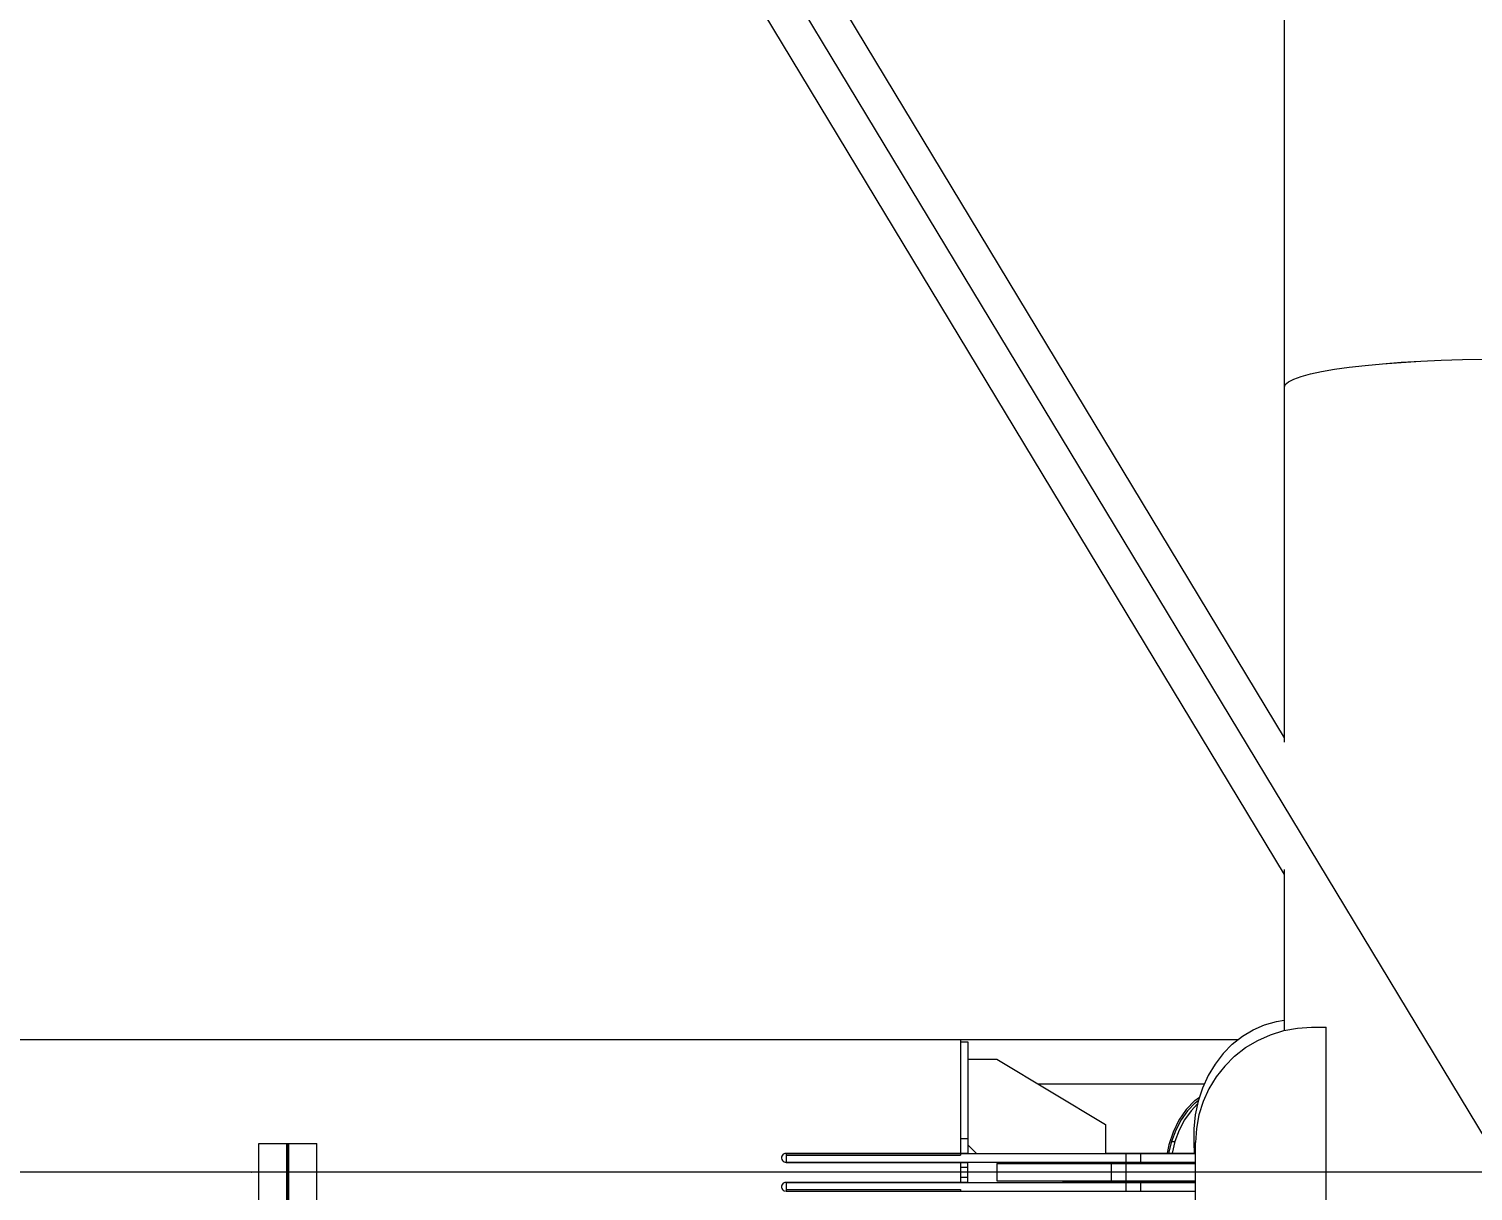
# Model space of a CAD drawing. Header units: millimetres. Extents: x 150209.93 to 150215.05, y 136675.65 to 136679.93.
# Drawn here: x 150213.4067 to 150213.5062, y 136678.7776 to 136678.8577 of the extents above; entities that cross this region are included whole.
import ezdxf

# ---------------------------------------------------------------- set-up
doc = ezdxf.new("R2010")
doc.units = ezdxf.units.MM
doc.header["$LTSCALE"] = 0.25
for name, pattern in [('CENTER', [50.8, 31.75, -6.35, 6.35, -6.35]), ('XKITLINE00', [0]), ('XKITLINE02', [4, 2, -2]), ('XKITLINE03', [6, 3, -1, 1, -1])]:
    doc.linetypes.add(name, pattern=pattern)

# ---------------------------------------------------------------- blocks, each defined once
blk = doc.blocks.new('çatıı')
at = {"color": 8, "linetype": 'CENTER'}
for p, q in [((22900, 15740.27), (21825, 17519.98)), ((22468.19, 15740.27), (20245, 15740.27)), ((22900, 15740.27), (20275, 15740.27)), ((23075, 15740.27), (22317.5, 15740.27)), ((22900, 15740.27), (22317.5, 15740.27))]:
    blk.add_line(p, q, dxfattribs=at)
at = {"color": 8, "linetype": 'XKITLINE00'}
for p, q in [((22823.8, 17242.18), (22823.8, 16010.75)), ((22397.15, 16596.32), (22823.8, 15889.99)), ((22383.53, 16571.74), (22823.8, 15842.87)), ((22857.66, 16018.82), (22864.07, 16019.31)), ((22857.66, 16018.81), (22864.07, 16019.3)), ((22864.07, 16019.31), (22870.83, 16019.71)), ((22864.07, 16019.3), (22870.83, 16019.7)), ((22870.83, 16019.71), (22877.88, 16020.04)), ((22870.83, 16019.7), (22877.88, 16020.02)), ((22877.88, 16020.04), (22885.13, 16020.27)), ((22877.88, 16020.02), (22885.13, 16020.26)), ((22885.13, 16020.27), (22892.53, 16020.41)), ((22885.13, 16020.26), (22892.53, 16020.4)), ((22827.08, 16013.56), (22829.6, 16014.46)), ((22827.08, 16013.56), (22829.6, 16014.46)), ((22829.6, 16014.46), (22832.79, 16015.32)), ((22829.6, 16014.46), (22832.79, 16015.32)), ((22832.79, 16015.32), (22836.64, 16016.14)), ((22832.79, 16015.32), (22836.64, 16016.13)), ((22836.64, 16016.14), (22841.09, 16016.9)), ((22836.64, 16016.13), (22841.09, 16016.9)), ((22841.09, 16016.9), (22846.11, 16017.61)), ((22841.09, 16016.9), (22846.11, 16017.6)), ((22846.11, 16017.61), (22851.65, 16018.25)), ((22846.11, 16017.6), (22851.65, 16018.24)), ((22851.65, 16018.25), (22857.66, 16018.82)), ((22851.65, 16018.24), (22857.66, 16018.81)), ((22824.16, 16011.7), (22823.8, 16010.75)), ((22824.16, 16011.7), (22823.8, 16010.75)), ((22823.8, 16010.75), (22823.8, 15888.41)), ((22824.16, 16011.7), (22825.26, 16012.64)), ((22824.16, 16011.7), (22825.26, 16012.64)), ((22825.26, 16012.64), (22827.08, 16013.56)), ((22823.8, 15844.59), (22823.8, 15789.12)), ((22813.1, 15789.39), (22817.04, 15791.11)), ((22817.04, 15791.11), (22821.14, 15792.27)), ((22821.14, 15792.27), (22823.8, 15792.65)), ((22828.41, 15789.96), (22833.23, 15790.25)), ((22833.23, 15790.25), (22838.23, 15790.25)), ((22838.23, 15690.68), (22838.23, 15790.25)), ((21865.32, 15785.97), (22712.3, 15785.97)), ((22712.3, 15785.97), (22712.3, 15785.64)), ((22712.3, 15785.97), (22807.9, 15785.97)), ((22712.3, 15785.64), (22712.3, 15784.65)), ((22805.89, 15784.38), (22809.36, 15787.14)), ((22809.36, 15787.14), (22813.1, 15789.39)), ((22810.5, 15783.23), (22814.64, 15785.71)), ((22814.64, 15785.71), (22819.04, 15787.67)), ((22819.04, 15787.67), (22823.65, 15789.1)), ((22823.65, 15789.1), (22828.41, 15789.96)), ((22712.3, 15784.65), (22712.29, 15783)), ((22712.29, 15783), (22712.29, 15780.74)), ((22712.29, 15780.74), (22712.29, 15777.89)), ((22712.3, 15785.2), (22714.8, 15785.2)), ((22714.8, 15784.62), (22714.79, 15783.46)), ((22714.79, 15783.46), (22714.79, 15781.75)), ((22714.79, 15781.75), (22714.79, 15779.49)), ((22714.8, 15785.2), (22714.8, 15784.62)), ((22802.74, 15781.17), (22799.95, 15777.55)), ((22805.89, 15784.38), (22802.74, 15781.17)), ((22803.29, 15776.88), (22806.7, 15780.27)), ((22806.7, 15780.27), (22810.5, 15783.23)), ((22712.29, 15777.89), (22712.29, 15774.48)), ((22714.79, 15779.49), (22714.79, 15776.73)), ((22714.79, 15779.27), (22724.79, 15779.27)), ((22714.79, 15776.73), (22714.79, 15773.5)), ((22724.79, 15779.27), (22762.29, 15756.77)), ((22799.95, 15777.55), (22797.56, 15773.57)), ((22803.29, 15776.88), (22800.31, 15773.11)), ((22712.29, 15774.48), (22712.29, 15770.58)), ((22712.29, 15770.58), (22712.29, 15766.24)), ((22714.79, 15773.5), (22714.79, 15769.83)), ((22738.96, 15770.77), (22796.28, 15770.77)), ((22797.56, 15773.57), (22795.6, 15769.29)), ((22800.31, 15773.11), (22797.81, 15769.01)), ((22712.29, 15766.24), (22712.29, 15761.51)), ((22714.79, 15769.83), (22714.79, 15765.79)), ((22714.79, 15765.79), (22714.79, 15761.41)), ((22792.97, 15764.95), (22794.57, 15766.16)), ((22795.6, 15769.29), (22794.11, 15764.77)), ((22797.81, 15769.01), (22795.83, 15764.64)), ((22712.29, 15761.51), (22712.29, 15756.48)), ((22714.79, 15761.41), (22714.79, 15756.76)), ((22790.03, 15761.84), (22787.52, 15758.2)), ((22790.52, 15761.46), (22788.27, 15758.28)), ((22790.52, 15761.46), (22788.27, 15758.28)), ((22791.7, 15761.46), (22789.45, 15758.28)), ((22791.7, 15761.46), (22789.45, 15758.28)), ((22792.97, 15764.95), (22790.03, 15761.84)), ((22793.11, 15764.21), (22790.52, 15761.46)), ((22793.11, 15764.21), (22790.52, 15761.46)), ((22793.91, 15763.8), (22791.7, 15761.46)), ((22793.91, 15763.8), (22791.7, 15761.46)), ((22793.11, 15764.21), (22794.22, 15765.08)), ((22793.11, 15764.21), (22794.22, 15765.08)), ((22794.11, 15764.77), (22793.11, 15760.08)), ((22795.83, 15764.64), (22794.39, 15760.07)), ((22712.29, 15756.48), (22712.29, 15751.21)), ((22714.79, 15756.76), (22714.79, 15751.89)), ((22762.29, 15756.77), (22762.29, 15746.77)), ((22787.52, 15758.2), (22785.5, 15754.12)), ((22788.27, 15758.28), (22786.4, 15754.74)), ((22788.27, 15758.28), (22786.4, 15754.74)), ((22789.45, 15758.28), (22787.58, 15754.74)), ((22789.45, 15758.28), (22787.58, 15754.74)), ((22793.11, 15760.08), (22792.61, 15755.28)), ((22794.39, 15760.07), (22793.52, 15755.36)), ((22712.29, 15751.89), (22714.79, 15751.89)), ((22712.29, 15751.21), (22712.29, 15746.87)), ((22714.79, 15751.89), (22714.79, 15746.87)), ((22784.96, 15750.92), (22783.97, 15746.87)), ((22784.96, 15750.92), (22783.97, 15746.87)), ((22785.5, 15754.12), (22784.01, 15749.7)), ((22786.4, 15754.74), (22784.96, 15750.92)), ((22786.4, 15754.74), (22784.96, 15750.92)), ((22784.96, 15750.92), (22786.14, 15750.92)), ((22784.96, 15750.92), (22786.14, 15750.92)), ((22786.14, 15750.92), (22785.15, 15746.87)), ((22786.14, 15750.92), (22785.15, 15746.87)), ((22787.58, 15754.74), (22786.14, 15750.92)), ((22787.58, 15754.74), (22786.14, 15750.92)), ((22792.61, 15755.28), (22792.62, 15750.45)), ((22792.62, 15750.45), (22792.82, 15746.77)), ((22793.52, 15755.36), (22793.23, 15750.58)), ((22793.23, 15730.36), (22793.23, 15750.58)), ((22650.78, 15745.78), (22650.71, 15745.47)), ((22650.71, 15745.47), (22650.71, 15745.08)), ((22650.8, 15745.84), (22650.78, 15745.78)), ((22650.98, 15746.18), (22650.8, 15745.84)), ((22651.23, 15746.47), (22650.98, 15746.18)), ((22651.23, 15746.47), (22651.55, 15746.69)), ((22651.55, 15746.69), (22651.91, 15746.83)), ((22651.91, 15746.83), (22652.29, 15746.87)), ((22652.29, 15746.87), (22712.29, 15746.87)), ((22652.29, 15746.77), (22652.29, 15746.19)), ((22652.29, 15746.77), (22793.23, 15746.77)), ((22652.29, 15746.19), (22712.29, 15746.19)), ((22652.29, 15746.19), (22652.29, 15743.77)), ((22712.29, 15746.87), (22714.79, 15746.87)), ((22712.29, 15746.77), (22712.29, 15746.19)), ((22714.79, 15749.77), (22717.79, 15746.77)), ((22762.3, 15746.87), (22783.97, 15746.87)), ((22769.29, 15746.77), (22769.29, 15743.77)), ((22774.28, 15746.77), (22774.28, 15743.77)), ((22784.01, 15749.7), (22783.47, 15746.87)), ((22783.97, 15746.87), (22792.81, 15746.87)), ((22783.97, 15746.87), (22792.81, 15746.87)), ((22650.71, 15745.08), (22650.8, 15744.71)), ((22650.8, 15744.71), (22650.98, 15744.37)), ((22650.98, 15744.37), (22651.23, 15744.08)), ((22651.23, 15744.08), (22651.55, 15743.86)), ((22651.55, 15743.86), (22651.91, 15743.72)), ((22651.91, 15743.72), (22652.29, 15743.67)), ((22652.29, 15743.77), (22793.23, 15743.77)), ((22652.29, 15743.67), (22712.29, 15743.67)), ((22712.29, 15743.67), (22712.29, 15740.27)), ((22712.29, 15743.67), (22714.79, 15743.67)), ((22712.29, 15741.98), (22714.79, 15741.98)), ((22714.79, 15736.87), (22714.79, 15743.67)), ((22724.82, 15743.27), (22724.82, 15737.27)), ((22724.82, 15743.27), (22764.2, 15743.27)), ((22747.4, 15743.77), (22747.48, 15743.72)), ((22747.48, 15743.72), (22748.25, 15743.72)), ((22747.48, 15743.72), (22747.71, 15743.67)), ((22747.71, 15743.67), (22783.53, 15743.67)), ((22748.17, 15743.77), (22748.25, 15743.72)), ((22748.25, 15743.72), (22748.47, 15743.67)), ((22764.2, 15743.27), (22764.2, 15737.27)), ((22764.2, 15743.27), (22793.23, 15743.27)), ((22769.29, 15743.27), (22769.29, 15737.27)), ((22783.02, 15743.67), (22783, 15743.27)), ((22783.53, 15743.67), (22783.5, 15743.27)), ((22783.53, 15743.67), (22783.5, 15743.27)), ((22783.53, 15743.67), (22792.99, 15743.67)), ((22783.53, 15743.67), (22792.99, 15743.67)), ((22784.71, 15743.67), (22784.68, 15743.27)), ((22784.71, 15743.67), (22784.68, 15743.27)), ((22792.98, 15743.77), (22793.01, 15743.27)), ((22650.8, 15735.84), (22650.71, 15735.47)), ((22650.98, 15736.18), (22650.8, 15735.84)), ((22651.23, 15736.47), (22650.98, 15736.18)), ((22651.23, 15736.47), (22651.55, 15736.69)), ((22651.55, 15736.69), (22651.91, 15736.83)), ((22651.91, 15736.83), (22652.29, 15736.87)), ((22652.29, 15736.87), (22712.29, 15736.87)), ((22652.29, 15736.77), (22793.23, 15736.77)), ((22652.29, 15736.77), (22652.29, 15734.36)), ((22712.29, 15740.27), (22712.29, 15736.87)), ((22712.29, 15738.57), (22714.79, 15738.57)), ((22712.29, 15736.87), (22714.79, 15736.87)), ((22724.82, 15737.27), (22793.23, 15737.27)), ((22747.4, 15736.77), (22747.48, 15736.83)), ((22747.48, 15736.83), (22747.71, 15736.87)), ((22747.48, 15736.83), (22748.25, 15736.83)), ((22747.71, 15736.87), (22783.53, 15736.87)), ((22748.17, 15736.77), (22748.25, 15736.83)), ((22748.25, 15736.83), (22748.47, 15736.87)), ((22769.29, 15736.77), (22769.29, 15733.77)), ((22774.28, 15736.77), (22774.28, 15733.77)), ((22783, 15737.27), (22783.02, 15736.87)), ((22783.5, 15737.27), (22783.53, 15736.87)), ((22783.5, 15737.27), (22783.53, 15736.87)), ((22783.53, 15736.87), (22793.23, 15736.87)), ((22783.53, 15736.87), (22793.23, 15736.87)), ((22784.68, 15737.27), (22784.71, 15736.87)), ((22784.68, 15737.27), (22784.71, 15736.87)), ((22650.71, 15735.47), (22650.71, 15735.08)), ((22650.71, 15735.08), (22650.78, 15734.77)), ((22650.78, 15734.77), (22650.8, 15734.71)), ((22650.8, 15734.71), (22650.98, 15734.37)), ((22650.98, 15734.37), (22651.23, 15734.08)), ((22651.23, 15734.08), (22651.55, 15733.86)), ((22651.55, 15733.86), (22651.91, 15733.72)), ((22652.29, 15734.36), (22712.29, 15734.36)), ((22652.29, 15734.36), (22652.29, 15733.77)), ((22652.29, 15733.77), (22774.28, 15733.77)), ((22712.29, 15734.36), (22712.29, 15733.77)), ((22774.28, 15733.77), (22793.23, 15733.77))]:
    blk.add_line(p, q, dxfattribs=at)
at = {"color": 116, "linetype": 'XKITLINE02', "true_color": 0x136734}
for p, q in [((22470.69, 15750.16), (22490.69, 15750.16)), ((22470.69, 15570.57), (22470.69, 15750.16)), ((22480.37, 15570.57), (22480.37, 15750.16)), ((22481.02, 15570.57), (22481.02, 15750.16)), ((22490.69, 15675.07), (22490.69, 15750.16))]:
    blk.add_line(p, q, dxfattribs=at)
at = {"color": 1, "linetype": 'XKITLINE03'}
blk.add_line((22480.69, 15750.16), (22480.69, 15570.57), dxfattribs=at)
at = {"color": 1, "linetype": 'XKITLINE00'}
blk.add_circle((22480.69, 15750.16), 0.05, dxfattribs=at)
at = {"color": 8, "linetype": 'XKITLINE00'}
blk.add_circle((22468.19, 15740.27), 0.05, dxfattribs=at)

msp = doc.modelspace()

# ---------------------------------------------------------------- block references
at = {"xscale": 0.0002000170049888334, "yscale": 0.0002000170049888334, "zscale": 0.0002000170049888334}
msp.add_blockref('çatıı', (150208.928067, 136675.630592), dxfattribs=at)

doc.saveas('drawing.dxf')
